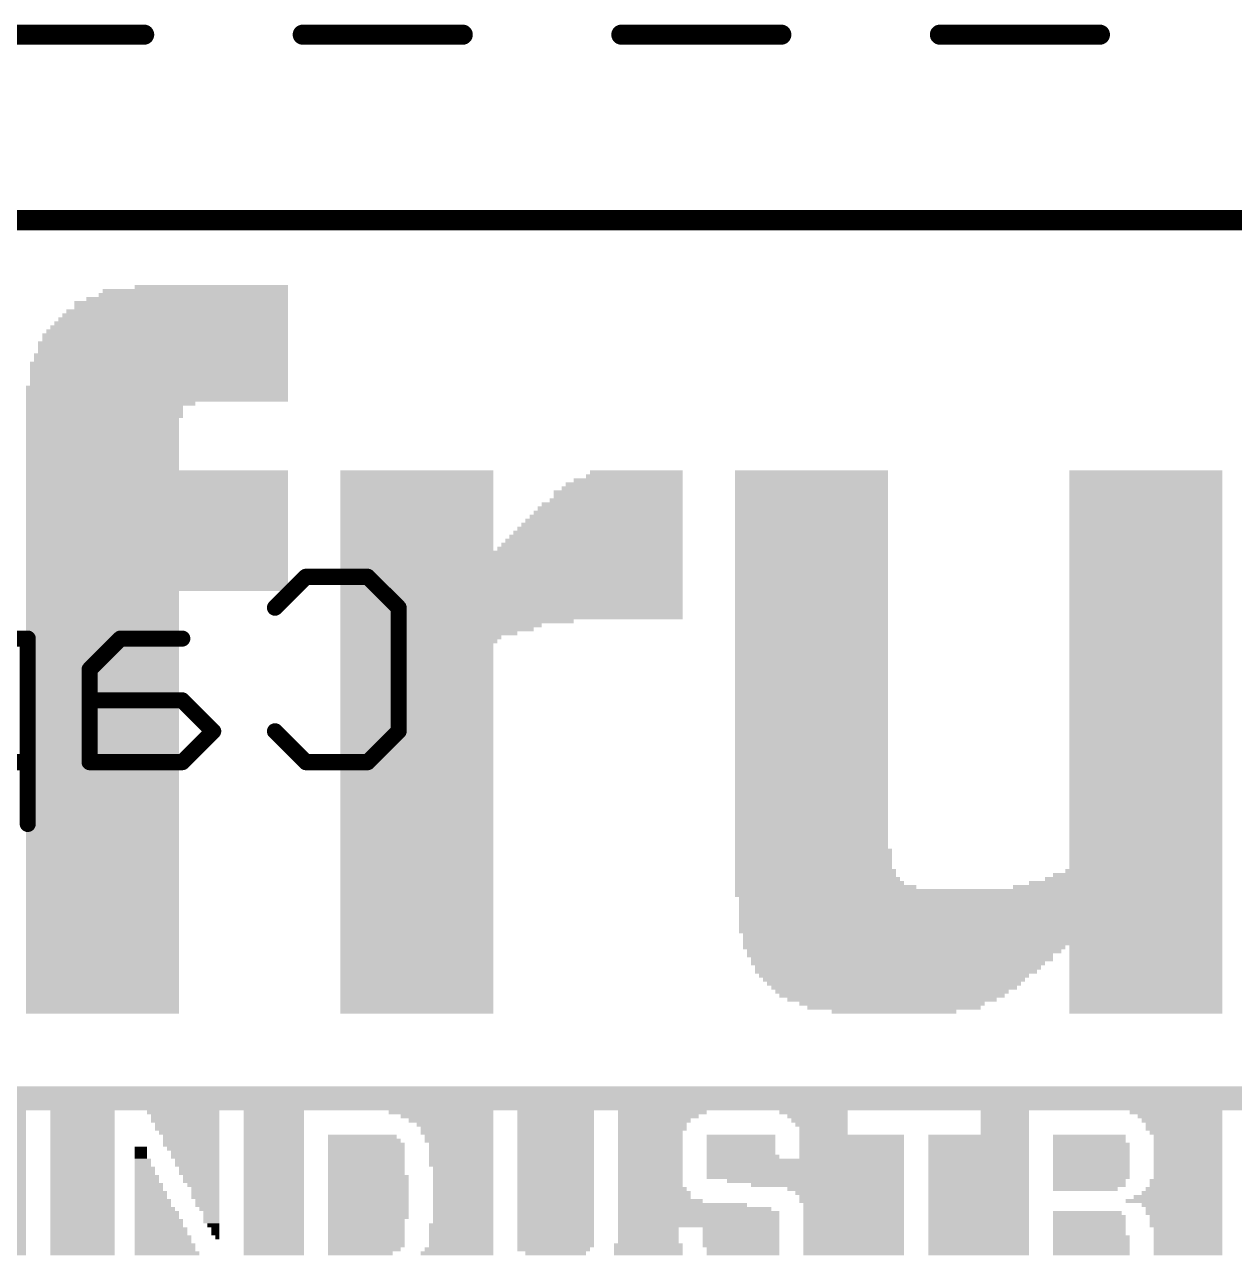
# Model space of a CAD drawing. Extents: x -0.1 to 56.3, y -0.6 to 85.1.
# Drawn here: x 19.82 to 27.44, y 9.13 to 16.9 of the extents above; entities that cross this region are included whole.
import ezdxf

# ---------------------------------------------------------------- set-up
doc = ezdxf.new("R2010")
doc.units = 0
doc.layers.add('21', color=40, linetype='CONTINUOUS')
doc.layers.add('52', color=253, linetype='CONTINUOUS')

# ---------------------------------------------------------------- blocks, each defined once
blk = doc.blocks.new('RECT')
blk.add_solid([(-0.5, -0.5), (0.5, -0.5), (-0.5, 0.5), (0.5, 0.5)])

msp = doc.modelspace()

# ---------------------------------------------------------------- linework, layer by layer
at = {"layer": '52'}
for points, const_width in [([(19.5605, 16.832), (20.5695, 16.832)], 0.127), ([(21.5695, 16.832), (22.5786, 16.832)], 0.127), ([(23.5786, 16.832), (24.5877, 16.832)], 0.127), ([(25.5877, 16.832), (26.5968, 16.832)], 0.127), ([(8.515, 15.662), (53.715, 15.662)], 0.127), ([(21.3946, 13.2173), (21.5895, 13.4122)], 0.1016), ([(21.5895, 13.4122), (21.9793, 13.4122)], 0.1016), ([(21.9793, 13.4122), (22.1742, 13.2173)], 0.1016), ([(22.1742, 13.2173), (22.1742, 12.4377)], 0.1016), ([(19.8354, 13.0224), (19.2507, 13.0224)], 0.1016), ([(19.8354, 11.853), (19.8354, 13.0224)], 0.1016), ([(20.4201, 13.0224), (20.2252, 12.8275)], 0.1016), ([(20.8099, 13.0224), (20.4201, 13.0224)], 0.1016), ([(20.2252, 12.8275), (20.2252, 12.2428)], 0.1016), ([(20.8099, 12.6326), (20.2252, 12.6326)], 0.1016), ([(21.0048, 12.4377), (20.8099, 12.6326)], 0.1016), ([(20.8099, 12.2428), (21.0048, 12.4377)], 0.1016), ([(21.5895, 12.2428), (21.3946, 12.4377)], 0.1016), ([(22.1742, 12.4377), (21.9793, 12.2428)], 0.1016), ([(19.2507, 12.2428), (19.8354, 12.2428)], 0.1016), ([(20.2252, 12.2428), (20.8099, 12.2428)], 0.1016), ([(21.9793, 12.2428), (21.5895, 12.2428)], 0.1016)]:
    msp.add_lwpolyline(points, dxfattribs=dict(at, const_width=const_width))
for points, const_width in [([(20.5695, 16.8003, 1), (20.5695, 16.8637)], 0.0635), ([(21.5695, 16.8637, 1), (21.5695, 16.8003)], 0.0635), ([(22.5786, 16.8003, 1), (22.5786, 16.8637)], 0.0635), ([(23.5786, 16.8637, 1), (23.5786, 16.8003)], 0.0635), ([(24.5877, 16.8003, 1), (24.5877, 16.8637)], 0.0635), ([(25.5877, 16.8637, 1), (25.5877, 16.8003)], 0.0635), ([(26.5968, 16.8003, 1), (26.5968, 16.8637)], 0.0635), ([(21.5895, 13.4376, 1), (21.5895, 13.3868)], 0.0508), ([(21.6075, 13.3942, 1), (21.5715, 13.4302)], 0.0508), ([(21.9973, 13.4302, 1), (21.9613, 13.3942)], 0.0508), ([(21.9793, 13.3868, 1), (21.9793, 13.4376)], 0.0508), ([(21.3766, 13.2353, 1), (21.4126, 13.1993)], 0.0508), ([(22.1996, 13.2173, 1), (22.1488, 13.2173)], 0.0508), ([(22.1562, 13.1993, 1), (22.1922, 13.2353)], 0.0508), ([(19.8608, 13.0224, 1), (19.81, 13.0224)], 0.0508), ([(19.8354, 12.997, 1), (19.8354, 13.0478)], 0.0508), ([(20.4201, 13.0478, 1), (20.4201, 12.997)], 0.0508), ([(20.4381, 13.0044, 1), (20.4021, 13.0404)], 0.0508), ([(20.8099, 12.997, 1), (20.8099, 13.0478)], 0.0508), ([(20.2072, 12.8455, 1), (20.2432, 12.8095)], 0.0508), ([(20.2506, 12.8275, 1), (20.1998, 12.8275)], 0.0508), ([(20.2252, 12.658, 1), (20.2252, 12.6072)], 0.0508), ([(20.8279, 12.6506, 1), (20.7919, 12.6146)], 0.0508), ([(20.8099, 12.6072, 1), (20.8099, 12.658)], 0.0508), ([(21.0228, 12.4197, 1), (20.9868, 12.4557)], 0.0508), ([(20.9868, 12.4197, 1), (21.0228, 12.4557)], 0.0508), ([(21.4126, 12.4557, 1), (21.3766, 12.4197)], 0.0508), ([(22.1488, 12.4377, 1), (22.1996, 12.4377)], 0.0508), ([(22.1922, 12.4197, 1), (22.1562, 12.4557)], 0.0508), ([(19.8354, 12.2174, 1), (19.8354, 12.2682)], 0.0508), ([(20.2252, 12.2682, 1), (20.2252, 12.2174)], 0.0508), ([(20.1998, 12.2428, 1), (20.2506, 12.2428)], 0.0508), ([(20.7919, 12.2608, 1), (20.8279, 12.2248)], 0.0508), ([(20.8099, 12.2174, 1), (20.8099, 12.2682)], 0.0508), ([(21.5895, 12.2682, 1), (21.5895, 12.2174)], 0.0508), ([(21.5715, 12.2248, 1), (21.6075, 12.2608)], 0.0508), ([(21.9613, 12.2608, 1), (21.9973, 12.2248)], 0.0508), ([(21.9793, 12.2174, 1), (21.9793, 12.2682)], 0.0508), ([(19.81, 11.853, 1), (19.8608, 11.853)], 0.0508)]:
    msp.add_lwpolyline(points, format="xyb", dxfattribs=dict(at, const_width=const_width))

# ---------------------------------------------------------------- block references
at = {"layer": '21', "yscale": 0.0254}
for p, xscale in [((20.8915, 15.2146), 1.1684), ((20.9931, 15.24), 0.9652), ((20.8026, 15.1384), 1.3462), ((20.8407, 15.1638), 1.27), ((20.8788, 15.1892), 1.1938), ((20.7645, 15.0622), 1.4224), ((20.7772, 15.0876), 1.397), ((20.8026, 15.113), 1.3462), ((20.7264, 14.986), 1.4986), ((20.7391, 15.0114), 1.4732), ((20.7518, 15.0368), 1.4478), ((20.701, 14.9352), 1.5494), ((20.701, 14.9098), 1.5494), ((20.7137, 14.9606), 1.524), ((20.6883, 14.8844), 1.5748), ((20.6883, 14.859), 1.5748), ((20.6883, 14.8336), 1.5748), ((20.6629, 14.7574), 1.6256), ((20.6756, 14.8082), 1.6002), ((20.6756, 14.7828), 1.6002), ((20.6629, 14.732), 1.6256), ((20.6629, 14.7066), 1.6256), ((20.6629, 14.6812), 1.6256), ((20.6502, 14.605), 1.651), ((20.6629, 14.6558), 1.6256), ((20.6629, 14.6304), 1.6256), ((20.6502, 14.5796), 1.651), ((20.6502, 14.5542), 1.651), ((20.6502, 14.5288), 1.651), ((20.3581, 14.5034), 1.0668), ((20.32, 14.478), 0.9906), ((20.32, 14.4526), 0.9906), ((20.32, 14.4272), 0.9906), ((20.3073, 14.4018), 0.9652), ((20.3073, 14.3764), 0.9652), ((20.3073, 14.351), 0.9652), ((20.3073, 14.3256), 0.9652), ((20.3073, 14.3002), 0.9652), ((20.3073, 14.2748), 0.9652), ((20.3073, 14.2494), 0.9652), ((20.3073, 14.224), 0.9652), ((20.3073, 14.1986), 0.9652), ((20.3073, 14.1732), 0.9652), ((20.3073, 14.1478), 0.9652), ((20.3073, 14.1224), 0.9652), ((20.3073, 14.097), 0.9652), ((20.6502, 14.0716), 1.651), ((20.6502, 14.0462), 1.651), ((22.2885, 14.0716), 0.9652), ((22.2885, 14.0462), 0.9652), ((23.6601, 14.0462), 0.6096), ((23.6728, 14.0716), 0.5842), ((24.7777, 14.0716), 0.9652), ((24.7777, 14.0462), 0.9652), ((26.8859, 14.0716), 0.9652), ((26.8859, 14.0462), 0.9652), ((20.6502, 14.0208), 1.651), ((20.6502, 13.9954), 1.651), ((20.6502, 13.97), 1.651), ((22.2885, 14.0208), 0.9652), ((22.2885, 13.9954), 0.9652), ((22.2885, 13.97), 0.9652), ((23.5839, 13.97), 0.762), ((23.5966, 13.9954), 0.7366), ((23.622, 14.0208), 0.6858), ((24.7777, 14.0208), 0.9652), ((24.7777, 13.9954), 0.9652), ((24.7777, 13.97), 0.9652), ((26.8859, 14.0208), 0.9652), ((26.8859, 13.9954), 0.9652), ((26.8859, 13.97), 0.9652), ((20.6502, 13.9446), 1.651), ((20.6502, 13.9192), 1.651), ((20.6502, 13.8938), 1.651), ((22.2885, 13.9446), 0.9652), ((22.2885, 13.9192), 0.9652), ((22.2885, 13.8938), 0.9652), ((23.5458, 13.8938), 0.8382), ((23.5585, 13.9446), 0.8128), ((23.5585, 13.9192), 0.8128), ((24.7777, 13.9446), 0.9652), ((24.7777, 13.9192), 0.9652), ((24.7777, 13.8938), 0.9652), ((26.8859, 13.9446), 0.9652), ((26.8859, 13.9192), 0.9652), ((26.8859, 13.8938), 0.9652), ((20.6502, 13.8684), 1.651), ((20.6502, 13.843), 1.651), ((20.6502, 13.8176), 1.651), ((22.2885, 13.8684), 0.9652), ((22.2885, 13.843), 0.9652), ((22.2885, 13.8176), 0.9652), ((23.495, 13.8176), 0.9398), ((23.5077, 13.843), 0.9144), ((23.5204, 13.8684), 0.889), ((24.7777, 13.8684), 0.9652), ((24.7777, 13.843), 0.9652), ((24.7777, 13.8176), 0.9652), ((26.8859, 13.8684), 0.9652), ((26.8859, 13.843), 0.9652), ((26.8859, 13.8176), 0.9652), ((20.6502, 13.7922), 1.651), ((20.6502, 13.7668), 1.651), ((20.6502, 13.7414), 1.651), ((22.2885, 13.7922), 0.9652), ((22.2885, 13.7668), 0.9652), ((22.2885, 13.7414), 0.9652), ((23.4569, 13.7414), 1.016), ((23.4696, 13.7668), 0.9906), ((23.4823, 13.7922), 0.9652), ((24.7777, 13.7922), 0.9652), ((24.7777, 13.7668), 0.9652), ((24.7777, 13.7414), 0.9652), ((26.8859, 13.7922), 0.9652), ((26.8859, 13.7668), 0.9652), ((26.8859, 13.7414), 0.9652), ((20.6502, 13.716), 1.651), ((20.6502, 13.6906), 1.651), ((20.6502, 13.6652), 1.651), ((22.2885, 13.716), 0.9652), ((22.2885, 13.6906), 0.9652), ((22.2885, 13.6652), 0.9652), ((23.4188, 13.6652), 1.0922), ((23.4315, 13.6906), 1.0668), ((23.4442, 13.716), 1.0414), ((24.7777, 13.716), 0.9652), ((24.7777, 13.6906), 0.9652), ((24.7777, 13.6652), 0.9652), ((26.8859, 13.716), 0.9652), ((26.8859, 13.6906), 0.9652), ((26.8859, 13.6652), 0.9652), ((20.6502, 13.6398), 1.651), ((20.6502, 13.6144), 1.651), ((20.6502, 13.589), 1.651), ((22.2885, 13.6398), 0.9652), ((22.2885, 13.6144), 0.9652), ((22.2885, 13.589), 0.9652), ((23.3807, 13.589), 1.1684), ((23.3934, 13.6144), 1.143), ((23.4061, 13.6398), 1.1176), ((24.7777, 13.6398), 0.9652), ((24.7777, 13.6144), 0.9652), ((24.7777, 13.589), 0.9652), ((26.8859, 13.6398), 0.9652), ((26.8859, 13.6144), 0.9652), ((26.8859, 13.589), 0.9652), ((20.6502, 13.5636), 1.651), ((20.6502, 13.5382), 1.651), ((20.6502, 13.5128), 1.651), ((22.8854, 13.5636), 2.159), ((22.8854, 13.5382), 2.159), ((22.8854, 13.5128), 2.159), ((24.7777, 13.5636), 0.9652), ((24.7777, 13.5382), 0.9652), ((24.7777, 13.5128), 0.9652), ((26.8859, 13.5636), 0.9652), ((26.8859, 13.5382), 0.9652), ((26.8859, 13.5128), 0.9652), ((20.6502, 13.4874), 1.651), ((20.6502, 13.462), 1.651), ((20.6502, 13.4366), 1.651), ((22.8854, 13.4874), 2.159), ((22.8854, 13.462), 2.159), ((22.8854, 13.4366), 2.159), ((24.7777, 13.4874), 0.9652), ((24.7777, 13.462), 0.9652), ((24.7777, 13.4366), 0.9652), ((26.8859, 13.4874), 0.9652), ((26.8859, 13.462), 0.9652), ((26.8859, 13.4366), 0.9652), ((20.6502, 13.4112), 1.651), ((20.6502, 13.3858), 1.651), ((20.6502, 13.3604), 1.651), ((22.8854, 13.4112), 2.159), ((22.8854, 13.3858), 2.159), ((22.8854, 13.3604), 2.159), ((24.7777, 13.4112), 0.9652), ((24.7777, 13.3858), 0.9652), ((24.7777, 13.3604), 0.9652), ((26.8859, 13.4112), 0.9652), ((26.8859, 13.3858), 0.9652), ((26.8859, 13.3604), 0.9652), ((20.6502, 13.335), 1.651), ((20.3073, 13.3096), 0.9652), ((20.3073, 13.2842), 0.9652), ((22.8854, 13.335), 2.159), ((22.8854, 13.3096), 2.159), ((22.8854, 13.2842), 2.159), ((24.7777, 13.335), 0.9652), ((24.7777, 13.3096), 0.9652), ((24.7777, 13.2842), 0.9652), ((26.8859, 13.335), 0.9652), ((26.8859, 13.3096), 0.9652), ((26.8859, 13.2842), 0.9652), ((20.3073, 13.2588), 0.9652), ((20.3073, 13.2334), 0.9652), ((20.3073, 13.208), 0.9652), ((22.8854, 13.2588), 2.159), ((22.8854, 13.2334), 2.159), ((22.8854, 13.208), 2.159), ((24.7777, 13.2588), 0.9652), ((24.7777, 13.2334), 0.9652), ((24.7777, 13.208), 0.9652), ((26.8859, 13.2588), 0.9652), ((26.8859, 13.2334), 0.9652), ((26.8859, 13.208), 0.9652), ((20.3073, 13.1826), 0.9652), ((20.3073, 13.1572), 0.9652), ((20.3073, 13.1318), 0.9652), ((22.8854, 13.1826), 2.159), ((22.8854, 13.1572), 2.159), ((22.5425, 13.1318), 1.4732), ((24.7777, 13.1826), 0.9652), ((24.7777, 13.1572), 0.9652), ((24.7777, 13.1318), 0.9652), ((26.8859, 13.1826), 0.9652), ((26.8859, 13.1572), 0.9652), ((26.8859, 13.1318), 0.9652), ((20.3073, 13.1064), 0.9652), ((20.3073, 13.081), 0.9652), ((20.3073, 13.0556), 0.9652), ((22.4409, 13.1064), 1.27), ((22.4155, 13.081), 1.2192), ((22.3647, 13.0556), 1.1176), ((24.7777, 13.1064), 0.9652), ((24.7777, 13.081), 0.9652), ((24.7777, 13.0556), 0.9652), ((26.8859, 13.1064), 0.9652), ((26.8859, 13.081), 0.9652), ((26.8859, 13.0556), 0.9652), ((20.3073, 13.0302), 0.9652), ((20.3073, 13.0048), 0.9652), ((20.3073, 12.9794), 0.9652), ((20.3073, 12.954), 0.9652), ((22.3139, 13.0302), 1.016), ((22.3012, 13.0048), 0.9906), ((22.2885, 12.9794), 0.9652), ((22.2885, 12.954), 0.9652), ((24.7777, 13.0302), 0.9652), ((24.7777, 13.0048), 0.9652), ((24.7777, 12.9794), 0.9652), ((24.7777, 12.954), 0.9652), ((26.8859, 13.0302), 0.9652), ((26.8859, 13.0048), 0.9652), ((26.8859, 12.9794), 0.9652), ((26.8859, 12.954), 0.9652), ((20.3073, 12.9286), 0.9652), ((20.3073, 12.9032), 0.9652), ((20.3073, 12.8778), 0.9652), ((22.2885, 12.9286), 0.9652), ((22.2885, 12.9032), 0.9652), ((22.2885, 12.8778), 0.9652), ((24.7777, 12.9286), 0.9652), ((24.7777, 12.9032), 0.9652), ((24.7777, 12.8778), 0.9652), ((26.8859, 12.9286), 0.9652), ((26.8859, 12.9032), 0.9652), ((26.8859, 12.8778), 0.9652), ((20.3073, 12.8524), 0.9652), ((20.3073, 12.827), 0.9652), ((20.3073, 12.8016), 0.9652), ((22.2885, 12.8524), 0.9652), ((22.2885, 12.827), 0.9652), ((22.2885, 12.8016), 0.9652), ((24.7777, 12.8524), 0.9652), ((24.7777, 12.827), 0.9652), ((24.7777, 12.8016), 0.9652), ((26.8859, 12.8524), 0.9652), ((26.8859, 12.827), 0.9652), ((26.8859, 12.8016), 0.9652), ((20.3073, 12.7762), 0.9652), ((20.3073, 12.7508), 0.9652), ((20.3073, 12.7254), 0.9652), ((22.2885, 12.7762), 0.9652), ((22.2885, 12.7508), 0.9652), ((22.2885, 12.7254), 0.9652), ((24.7777, 12.7762), 0.9652), ((24.7777, 12.7508), 0.9652), ((24.7777, 12.7254), 0.9652), ((26.8859, 12.7762), 0.9652), ((26.8859, 12.7508), 0.9652), ((26.8859, 12.7254), 0.9652), ((20.3073, 12.7), 0.9652), ((20.3073, 12.6746), 0.9652), ((20.3073, 12.6492), 0.9652), ((22.2885, 12.7), 0.9652), ((22.2885, 12.6746), 0.9652), ((22.2885, 12.6492), 0.9652), ((24.7777, 12.7), 0.9652), ((24.7777, 12.6746), 0.9652), ((24.7777, 12.6492), 0.9652), ((26.8859, 12.7), 0.9652), ((26.8859, 12.6746), 0.9652), ((26.8859, 12.6492), 0.9652), ((20.3073, 12.6238), 0.9652), ((20.3073, 12.5984), 0.9652), ((20.3073, 12.573), 0.9652), ((22.2885, 12.6238), 0.9652), ((22.2885, 12.5984), 0.9652), ((22.2885, 12.573), 0.9652), ((24.7777, 12.6238), 0.9652), ((24.7777, 12.5984), 0.9652), ((24.7777, 12.573), 0.9652), ((26.8859, 12.6238), 0.9652), ((26.8859, 12.5984), 0.9652), ((26.8859, 12.573), 0.9652), ((20.3073, 12.5476), 0.9652), ((20.3073, 12.5222), 0.9652), ((20.3073, 12.4968), 0.9652), ((22.2885, 12.5476), 0.9652), ((22.2885, 12.5222), 0.9652), ((22.2885, 12.4968), 0.9652), ((24.7777, 12.5476), 0.9652), ((24.7777, 12.5222), 0.9652), ((24.7777, 12.4968), 0.9652), ((26.8859, 12.5476), 0.9652), ((26.8859, 12.5222), 0.9652), ((26.8859, 12.4968), 0.9652), ((20.3073, 12.4714), 0.9652), ((20.3073, 12.446), 0.9652), ((20.3073, 12.4206), 0.9652), ((22.2885, 12.4714), 0.9652), ((22.2885, 12.446), 0.9652), ((22.2885, 12.4206), 0.9652), ((24.7777, 12.4714), 0.9652), ((24.7777, 12.446), 0.9652), ((24.7777, 12.4206), 0.9652), ((26.8859, 12.4714), 0.9652), ((26.8859, 12.446), 0.9652), ((26.8859, 12.4206), 0.9652), ((20.3073, 12.3952), 0.9652), ((20.3073, 12.3698), 0.9652), ((20.3073, 12.3444), 0.9652), ((22.2885, 12.3952), 0.9652), ((22.2885, 12.3698), 0.9652), ((22.2885, 12.3444), 0.9652), ((24.7777, 12.3952), 0.9652), ((24.7777, 12.3698), 0.9652), ((24.7777, 12.3444), 0.9652), ((26.8859, 12.3952), 0.9652), ((26.8859, 12.3698), 0.9652), ((26.8859, 12.3444), 0.9652), ((20.3073, 12.319), 0.9652), ((20.3073, 12.2936), 0.9652), ((20.3073, 12.2682), 0.9652), ((22.2885, 12.319), 0.9652), ((22.2885, 12.2936), 0.9652), ((22.2885, 12.2682), 0.9652), ((24.7777, 12.319), 0.9652), ((24.7777, 12.2936), 0.9652), ((24.7777, 12.2682), 0.9652), ((26.8859, 12.319), 0.9652), ((26.8859, 12.2936), 0.9652), ((26.8859, 12.2682), 0.9652), ((20.3073, 12.2428), 0.9652), ((20.3073, 12.2174), 0.9652), ((20.3073, 12.192), 0.9652), ((22.2885, 12.2428), 0.9652), ((22.2885, 12.2174), 0.9652), ((22.2885, 12.192), 0.9652), ((24.7777, 12.2428), 0.9652), ((24.7777, 12.2174), 0.9652), ((24.7777, 12.192), 0.9652), ((26.8859, 12.2428), 0.9652), ((26.8859, 12.2174), 0.9652), ((26.8859, 12.192), 0.9652), ((20.3073, 12.1666), 0.9652), ((20.3073, 12.1412), 0.9652), ((20.3073, 12.1158), 0.9652), ((22.2885, 12.1666), 0.9652), ((22.2885, 12.1412), 0.9652), ((22.2885, 12.1158), 0.9652), ((24.7777, 12.1666), 0.9652), ((24.7777, 12.1412), 0.9652), ((24.7777, 12.1158), 0.9652), ((26.8859, 12.1666), 0.9652), ((26.8859, 12.1412), 0.9652), ((26.8859, 12.1158), 0.9652), ((20.3073, 12.0904), 0.9652), ((20.3073, 12.065), 0.9652), ((20.3073, 12.0396), 0.9652), ((22.2885, 12.0904), 0.9652), ((22.2885, 12.065), 0.9652), ((22.2885, 12.0396), 0.9652), ((24.7777, 12.0904), 0.9652), ((24.7777, 12.065), 0.9652), ((24.7777, 12.0396), 0.9652), ((26.8859, 12.0904), 0.9652), ((26.8859, 12.065), 0.9652), ((26.8859, 12.0396), 0.9652), ((20.3073, 12.0142), 0.9652), ((20.3073, 11.9888), 0.9652), ((20.3073, 11.9634), 0.9652), ((22.2885, 12.0142), 0.9652), ((22.2885, 11.9888), 0.9652), ((22.2885, 11.9634), 0.9652), ((24.7777, 12.0142), 0.9652), ((24.7777, 11.9888), 0.9652), ((24.7777, 11.9634), 0.9652), ((26.8859, 12.0142), 0.9652), ((26.8859, 11.9888), 0.9652), ((26.8859, 11.9634), 0.9652), ((20.3073, 11.938), 0.9652), ((20.3073, 11.9126), 0.9652), ((20.3073, 11.8872), 0.9652), ((22.2885, 11.938), 0.9652), ((22.2885, 11.9126), 0.9652), ((22.2885, 11.8872), 0.9652), ((24.7777, 11.938), 0.9652), ((24.7777, 11.9126), 0.9652), ((24.7777, 11.8872), 0.9652), ((26.8859, 11.938), 0.9652), ((26.8859, 11.9126), 0.9652), ((26.8859, 11.8872), 0.9652), ((20.3073, 11.8618), 0.9652), ((20.3073, 11.8364), 0.9652), ((20.3073, 11.811), 0.9652), ((22.2885, 11.8618), 0.9652), ((22.2885, 11.8364), 0.9652), ((22.2885, 11.811), 0.9652), ((24.7777, 11.8618), 0.9652), ((24.7777, 11.8364), 0.9652), ((24.7777, 11.811), 0.9652), ((26.8859, 11.8618), 0.9652), ((26.8859, 11.8364), 0.9652), ((26.8859, 11.811), 0.9652), ((20.3073, 11.7856), 0.9652), ((20.3073, 11.7602), 0.9652), ((20.3073, 11.7348), 0.9652), ((22.2885, 11.7856), 0.9652), ((22.2885, 11.7602), 0.9652), ((22.2885, 11.7348), 0.9652), ((24.7777, 11.7856), 0.9652), ((24.7777, 11.7602), 0.9652), ((24.7777, 11.7348), 0.9652), ((26.8859, 11.7856), 0.9652), ((26.8859, 11.7602), 0.9652), ((26.8859, 11.7348), 0.9652), ((20.3073, 11.7094), 0.9652), ((20.3073, 11.684), 0.9652), ((20.3073, 11.6586), 0.9652), ((22.2885, 11.7094), 0.9652), ((22.2885, 11.684), 0.9652), ((22.2885, 11.6586), 0.9652), ((24.7777, 11.7094), 0.9652), ((24.7904, 11.684), 0.9906), ((24.7904, 11.6586), 0.9906), ((26.8859, 11.7094), 0.9652), ((26.8859, 11.684), 0.9652), ((26.8859, 11.6586), 0.9652), ((20.3073, 11.6332), 0.9652), ((20.3073, 11.6078), 0.9652), ((20.3073, 11.5824), 0.9652), ((20.3073, 11.557), 0.9652), ((22.2885, 11.6332), 0.9652), ((22.2885, 11.6078), 0.9652), ((22.2885, 11.5824), 0.9652), ((22.2885, 11.557), 0.9652), ((24.7904, 11.6332), 0.9906), ((24.7904, 11.6078), 0.9906), ((24.7904, 11.5824), 0.9906), ((24.8031, 11.557), 1.016), ((26.8732, 11.557), 0.9906), ((26.8859, 11.6332), 0.9652), ((26.8859, 11.6078), 0.9652), ((26.8859, 11.5824), 0.9652), ((20.3073, 11.5316), 0.9652), ((20.3073, 11.5062), 0.9652), ((20.3073, 11.4808), 0.9652), ((22.2885, 11.5316), 0.9652), ((22.2885, 11.5062), 0.9652), ((22.2885, 11.4808), 0.9652), ((24.8031, 11.5316), 1.016), ((24.8158, 11.5062), 1.0414), ((24.8285, 11.4808), 1.0668), ((26.7589, 11.4808), 1.2192), ((26.8097, 11.5062), 1.1176), ((26.8351, 11.5316), 1.0668), ((20.3073, 11.4554), 0.9652), ((20.3073, 11.43), 0.9652), ((20.3073, 11.4046), 0.9652), ((22.2885, 11.4554), 0.9652), ((22.2885, 11.43), 0.9652), ((22.2885, 11.4046), 0.9652), ((24.8666, 11.4554), 1.143), ((25.8318, 11.43), 3.0734), ((25.8318, 11.4046), 3.0734), ((26.7081, 11.4554), 1.3208), ((20.3073, 11.3792), 0.9652), ((20.3073, 11.3538), 0.9652), ((20.3073, 11.3284), 0.9652), ((22.2885, 11.3792), 0.9652), ((22.2885, 11.3538), 0.9652), ((22.2885, 11.3284), 0.9652), ((25.8445, 11.3792), 3.048), ((25.8445, 11.3538), 3.048), ((25.8445, 11.3284), 3.048), ((20.3073, 11.303), 0.9652), ((20.3073, 11.2776), 0.9652), ((20.3073, 11.2522), 0.9652), ((22.2885, 11.303), 0.9652), ((22.2885, 11.2776), 0.9652), ((22.2885, 11.2522), 0.9652), ((25.8445, 11.303), 3.048), ((25.8445, 11.2776), 3.048), ((25.8445, 11.2522), 3.048), ((20.3073, 11.2268), 0.9652), ((20.3073, 11.2014), 0.9652), ((20.3073, 11.176), 0.9652), ((22.2885, 11.2268), 0.9652), ((22.2885, 11.2014), 0.9652), ((22.2885, 11.176), 0.9652), ((25.8445, 11.2268), 3.048), ((25.8445, 11.2014), 3.048), ((25.8445, 11.176), 3.048), ((20.3073, 11.1506), 0.9652), ((20.3073, 11.1252), 0.9652), ((20.3073, 11.0998), 0.9652), ((22.2885, 11.1506), 0.9652), ((22.2885, 11.1252), 0.9652), ((22.2885, 11.0998), 0.9652), ((25.8572, 11.1506), 3.0226), ((25.8572, 11.1252), 3.0226), ((25.8572, 11.0998), 3.0226), ((20.3073, 11.0744), 0.9652), ((20.3073, 11.049), 0.9652), ((20.3073, 11.0236), 0.9652), ((22.2885, 11.0744), 0.9652), ((22.2885, 11.049), 0.9652), ((22.2885, 11.0236), 0.9652), ((25.3619, 11.0744), 2.032), ((25.3619, 11.049), 1.9812), ((25.3365, 11.0236), 1.9304), ((26.8859, 11.0744), 0.9652), ((26.8859, 11.049), 0.9652), ((26.8859, 11.0236), 0.9652), ((20.3073, 10.9982), 0.9652), ((20.3073, 10.9728), 0.9652), ((20.3073, 10.9474), 0.9652), ((22.2885, 10.9982), 0.9652), ((22.2885, 10.9728), 0.9652), ((22.2885, 10.9474), 0.9652), ((25.3492, 10.9982), 1.905), ((25.3238, 10.9728), 1.8542), ((25.3238, 10.9474), 1.8034), ((26.8859, 10.9982), 0.9652), ((26.8859, 10.9728), 0.9652), ((26.8859, 10.9474), 0.9652), ((20.3073, 10.922), 0.9652), ((20.3073, 10.8966), 0.9652), ((20.3073, 10.8712), 0.9652), ((22.2885, 10.922), 0.9652), ((22.2885, 10.8966), 0.9652), ((22.2885, 10.8712), 0.9652), ((25.3111, 10.922), 1.778), ((25.2984, 10.8966), 1.7018), ((25.2984, 10.8712), 1.651), ((26.8859, 10.922), 0.9652), ((26.8859, 10.8966), 0.9652), ((26.8859, 10.8712), 0.9652), ((20.3073, 10.8458), 0.9652), ((20.3073, 10.8204), 0.9652), ((20.3073, 10.795), 0.9652), ((22.2885, 10.8458), 0.9652), ((22.2885, 10.8204), 0.9652), ((22.2885, 10.795), 0.9652), ((25.2984, 10.8458), 1.6002), ((25.2984, 10.8204), 1.5494), ((25.2857, 10.795), 1.4732), ((26.8859, 10.8458), 0.9652), ((26.8859, 10.8204), 0.9652), ((26.8859, 10.795), 0.9652), ((20.3073, 10.7696), 0.9652), ((20.3073, 10.7442), 0.9652), ((20.3073, 10.7188), 0.9652), ((22.2885, 10.7696), 0.9652), ((22.2885, 10.7442), 0.9652), ((22.2885, 10.7188), 0.9652), ((25.2857, 10.7696), 1.4224), ((25.2857, 10.7442), 1.3208), ((25.2857, 10.7188), 1.1684), ((26.8859, 10.7696), 0.9652), ((26.8859, 10.7442), 0.9652), ((26.8859, 10.7188), 0.9652), ((20.3073, 10.6934), 0.9652), ((20.3073, 10.668), 0.9652), ((22.2885, 10.6934), 0.9652), ((22.2885, 10.668), 0.9652), ((25.2984, 10.6934), 1.0922), ((25.2984, 10.668), 0.7874), ((26.8859, 10.6934), 0.9652), ((26.8859, 10.668), 0.9652), ((20.066, 10.1854), 21.209), ((20.066, 10.16), 21.209), ((20.066, 10.1346), 21.209), ((20.066, 10.1092), 21.209), ((20.066, 10.0838), 21.209), ((20.066, 10.0584), 21.209), ((14.6431, 10.033), 10.3632), ((14.6431, 10.0076), 10.3632), ((20.1803, 10.033), 0.4064), ((20.1803, 10.0076), 0.4064), ((20.8153, 10.033), 0.4572), ((20.828, 10.0076), 0.4318), ((21.3868, 10.033), 0.381), ((21.3868, 10.0076), 0.381), ((22.4409, 10.033), 0.6604), ((22.479, 10.0076), 0.5842), ((23.1648, 10.033), 0.4826), ((23.1648, 10.0076), 0.4826), ((23.8379, 10.033), 0.5588), ((23.8125, 10.0076), 0.508), ((24.7904, 10.033), 0.4318), ((24.8158, 10.0076), 0.381), ((25.9969, 10.033), 0.3048), ((25.9969, 10.0076), 0.3048), ((27.0764, 10.033), 0.5842), ((27.1018, 10.0076), 0.5334), ((14.6431, 9.9822), 10.3632), ((14.6431, 9.9568), 10.3632), ((14.6431, 9.9314), 10.3632), ((20.1803, 9.9822), 0.4064), ((20.1803, 9.9568), 0.4064), ((20.1803, 9.9314), 0.4064), ((20.828, 9.9822), 0.4318), ((20.8407, 9.9568), 0.4064), ((20.8407, 9.9314), 0.4064), ((21.3868, 9.9822), 0.381), ((21.3868, 9.9568), 0.381), ((21.3868, 9.9314), 0.381), ((22.5044, 9.9822), 0.5334), ((22.5298, 9.9568), 0.4826), ((22.5425, 9.9314), 0.4572), ((23.1648, 9.9822), 0.4826), ((23.1648, 9.9568), 0.4826), ((23.1648, 9.9314), 0.4826), ((23.7871, 9.9822), 0.4572), ((23.7744, 9.9568), 0.4318), ((23.7744, 9.9314), 0.4318), ((24.8285, 9.9822), 0.3556), ((24.8412, 9.9568), 0.3302), ((24.8539, 9.9314), 0.3048), ((25.9969, 9.9822), 0.3048), ((25.9969, 9.9568), 0.3048), ((25.9969, 9.9314), 0.3048), ((27.1145, 9.9822), 0.508), ((27.1272, 9.9568), 0.4826), ((27.1272, 9.9314), 0.4826), ((14.6431, 9.906), 10.3632), ((14.6431, 9.8806), 10.3632), ((14.6431, 9.8552), 10.3632), ((20.1803, 9.906), 0.4064), ((20.1803, 9.8806), 0.4064), ((20.1803, 9.8552), 0.4064), ((20.8534, 9.906), 0.381), ((20.8661, 9.8806), 0.3556), ((20.8661, 9.8552), 0.3556), ((21.3868, 9.906), 0.381), ((21.3868, 9.8806), 0.381), ((21.3868, 9.8552), 0.381), ((21.9456, 9.8806), 0.4318), ((21.9583, 9.8552), 0.4572), ((22.5425, 9.906), 0.4572), ((22.5552, 9.8806), 0.4318), ((22.5552, 9.8552), 0.4318), ((23.1648, 9.906), 0.4826), ((23.1648, 9.8806), 0.4826), ((23.1648, 9.8552), 0.4826), ((23.7617, 9.906), 0.4064), ((23.7617, 9.8806), 0.4064), ((23.7617, 9.8552), 0.4064), ((24.3332, 9.8806), 0.4318), ((24.3332, 9.8552), 0.4318), ((24.8539, 9.906), 0.3048), ((25.0317, 9.8806), 0.6604), ((25.0317, 9.8552), 0.6604), ((25.8318, 9.8806), 0.635), ((25.8318, 9.8552), 0.635), ((25.9969, 9.906), 0.3048), ((26.5303, 9.8806), 0.4572), ((26.5303, 9.8552), 0.4572), ((27.1399, 9.906), 0.4572), ((27.1526, 9.8806), 0.4318), ((27.1526, 9.8552), 0.4318), ((14.6431, 9.8298), 10.3632), ((14.6431, 9.8044), 10.3632), ((14.6431, 9.779), 10.3632), ((20.1803, 9.8298), 0.4064), ((20.1803, 9.8044), 0.4064), ((20.1803, 9.779), 0.4064), ((20.5486, 9.8044), 0.0762), ((20.5486, 9.779), 0.0762), ((20.8661, 9.8298), 0.3556), ((20.8788, 9.8044), 0.3302), ((20.8915, 9.779), 0.3048), ((21.3868, 9.8298), 0.381), ((21.3868, 9.8044), 0.381), ((21.3868, 9.779), 0.381), ((21.971, 9.8298), 0.4826), ((21.971, 9.8044), 0.4826), ((21.971, 9.779), 0.4826), ((22.5679, 9.8298), 0.4064), ((22.5679, 9.8044), 0.4064), ((22.5679, 9.779), 0.4064), ((23.1648, 9.8298), 0.4826), ((23.1648, 9.8044), 0.4826), ((23.1648, 9.779), 0.4826), ((23.7617, 9.8298), 0.4064), ((23.7617, 9.8044), 0.4064), ((23.7617, 9.779), 0.4064), ((24.3332, 9.8298), 0.4318), ((24.3332, 9.8044), 0.4318), ((24.3332, 9.779), 0.4318), ((25.0317, 9.8298), 0.6604), ((25.0317, 9.8044), 0.6604), ((25.0317, 9.779), 0.6604), ((25.8318, 9.8298), 0.635), ((25.8318, 9.8044), 0.635), ((25.8318, 9.779), 0.635), ((26.543, 9.8298), 0.4826), ((26.543, 9.8044), 0.4826), ((26.543, 9.779), 0.4826), ((27.1526, 9.8298), 0.4318), ((27.1526, 9.8044), 0.4318), ((27.1526, 9.779), 0.4318), ((14.6431, 9.7536), 10.3632), ((14.6431, 9.7282), 10.3632), ((14.6431, 9.7028), 10.3632), ((20.1803, 9.7536), 0.4064), ((20.1803, 9.7282), 0.4064), ((20.1803, 9.7028), 0.4064), ((20.5486, 9.7536), 0.0762), ((20.5613, 9.7282), 0.1016), ((20.5613, 9.7028), 0.1016), ((20.8915, 9.7536), 0.3048), ((20.9042, 9.7282), 0.2794), ((20.9042, 9.7028), 0.2794), ((21.3868, 9.7536), 0.381), ((21.3868, 9.7282), 0.381), ((21.3868, 9.7028), 0.381), ((21.971, 9.7536), 0.4826), ((21.971, 9.7282), 0.4826), ((21.971, 9.7028), 0.4826), ((22.5679, 9.7536), 0.4064), ((22.5679, 9.7282), 0.4064), ((22.5679, 9.7028), 0.4064), ((23.1648, 9.7536), 0.4826), ((23.1648, 9.7282), 0.4826), ((23.1648, 9.7028), 0.4826), ((23.7617, 9.7536), 0.4064), ((23.7617, 9.7282), 0.4064), ((23.7617, 9.7028), 0.4064), ((24.3459, 9.7536), 0.4572), ((24.7396, 9.7282), 1.2446), ((24.7396, 9.7028), 1.2446), ((25.0317, 9.7536), 0.6604), ((25.8318, 9.7536), 0.635), ((25.8318, 9.7282), 0.635), ((25.8318, 9.7028), 0.635), ((26.543, 9.7536), 0.4826), ((26.543, 9.7282), 0.4826), ((26.543, 9.7028), 0.4826), ((27.1526, 9.7536), 0.4318), ((27.1526, 9.7282), 0.4318), ((27.1526, 9.7028), 0.4318), ((14.6431, 9.6774), 10.3632), ((14.6431, 9.652), 10.3632), ((14.6431, 9.6266), 10.3632), ((20.1803, 9.6774), 0.4064), ((20.1803, 9.652), 0.4064), ((20.1803, 9.6266), 0.4064), ((20.574, 9.6774), 0.127), ((20.574, 9.652), 0.127), ((20.5867, 9.6266), 0.1524), ((20.9169, 9.6774), 0.254), ((20.9169, 9.652), 0.254), ((20.9296, 9.6266), 0.2286), ((21.3868, 9.6774), 0.381), ((21.3868, 9.652), 0.381), ((21.3868, 9.6266), 0.381), ((21.971, 9.6774), 0.4826), ((21.971, 9.652), 0.4826), ((21.9837, 9.6266), 0.508), ((22.5806, 9.6774), 0.381), ((22.5806, 9.652), 0.381), ((22.5806, 9.6266), 0.381), ((23.1648, 9.6774), 0.4826), ((23.1648, 9.652), 0.4826), ((23.1648, 9.6266), 0.4826), ((23.7617, 9.6774), 0.4064), ((23.7617, 9.652), 0.4064), ((23.7617, 9.6266), 0.4064), ((24.7396, 9.6774), 1.2446), ((24.7396, 9.652), 1.2446), ((24.7396, 9.6266), 1.2446), ((25.8318, 9.6774), 0.635), ((25.8318, 9.652), 0.635), ((25.8318, 9.6266), 0.635), ((26.543, 9.6774), 0.4826), ((26.543, 9.652), 0.4826), ((26.543, 9.6266), 0.4826), ((27.1526, 9.6774), 0.4318), ((27.1526, 9.652), 0.4318), ((27.1526, 9.6266), 0.4318), ((14.6431, 9.6012), 10.3632), ((14.6431, 9.5758), 10.3632), ((14.6431, 9.5504), 10.3632), ((20.1803, 9.6012), 0.4064), ((20.1803, 9.5758), 0.4064), ((20.1803, 9.5504), 0.4064), ((20.5867, 9.6012), 0.1524), ((20.5994, 9.5758), 0.1778), ((20.5994, 9.5504), 0.1778), ((20.9296, 9.6012), 0.2286), ((20.9423, 9.5758), 0.2032), ((20.955, 9.5504), 0.1778), ((21.3868, 9.6012), 0.381), ((21.3868, 9.5758), 0.381), ((21.3868, 9.5504), 0.381), ((21.9837, 9.6012), 0.508), ((21.9837, 9.5758), 0.508), ((21.9837, 9.5504), 0.508), ((22.5806, 9.6012), 0.381), ((22.5806, 9.5758), 0.381), ((22.5806, 9.5504), 0.381), ((23.1648, 9.6012), 0.4826), ((23.1648, 9.5758), 0.4826), ((23.1648, 9.5504), 0.4826), ((23.7617, 9.6012), 0.4064), ((23.7617, 9.5758), 0.4064), ((23.7744, 9.5504), 0.4318), ((24.8031, 9.6012), 1.1176), ((24.8793, 9.5758), 0.9652), ((24.9936, 9.5504), 0.7366), ((25.8318, 9.6012), 0.635), ((25.8318, 9.5758), 0.635), ((25.8318, 9.5504), 0.635), ((26.5303, 9.6012), 0.4572), ((26.5303, 9.5758), 0.4572), ((26.5049, 9.5504), 0.4064), ((27.1272, 9.5504), 0.4826), ((27.1399, 9.6012), 0.4572), ((27.1399, 9.5758), 0.4572), ((14.6431, 9.525), 10.3632), ((14.6431, 9.4996), 10.3632), ((14.6431, 9.4742), 10.3632), ((20.1803, 9.525), 0.4064), ((20.1803, 9.4996), 0.4064), ((20.1803, 9.4742), 0.4064), ((20.6121, 9.525), 0.2032), ((20.6121, 9.4996), 0.2032), ((20.6248, 9.4742), 0.2286), ((20.955, 9.525), 0.1778), ((20.955, 9.4996), 0.1778), ((20.9677, 9.4742), 0.1524), ((21.3868, 9.525), 0.381), ((21.3868, 9.4996), 0.381), ((21.3868, 9.4742), 0.381), ((21.9837, 9.525), 0.508), ((21.9837, 9.4996), 0.508), ((21.9837, 9.4742), 0.508), ((22.5806, 9.525), 0.381), ((22.5806, 9.4996), 0.381), ((22.5806, 9.4742), 0.381), ((23.1648, 9.525), 0.4826), ((23.1648, 9.4996), 0.4826), ((23.1648, 9.4742), 0.4826), ((23.7871, 9.525), 0.4572), ((23.7871, 9.4996), 0.4572), ((23.8252, 9.4742), 0.5334), ((25.019, 9.525), 0.6858), ((25.0317, 9.4996), 0.6604), ((25.0317, 9.4742), 0.6604), ((25.8318, 9.525), 0.635), ((25.8318, 9.4996), 0.635), ((25.8318, 9.4742), 0.635), ((27.0637, 9.4742), 0.6096), ((27.0891, 9.4996), 0.5588), ((27.1145, 9.525), 0.508), ((14.6431, 9.4488), 10.3632), ((14.6431, 9.4234), 10.3632), ((14.6431, 9.398), 10.3632), ((20.1803, 9.4488), 0.4064), ((20.1803, 9.4234), 0.4064), ((20.1803, 9.398), 0.4064), ((20.6248, 9.4488), 0.2286), ((20.6375, 9.4234), 0.254), ((20.6502, 9.398), 0.2794), ((20.9677, 9.4488), 0.1524), ((20.9804, 9.4234), 0.127), ((20.9931, 9.398), 0.1016), ((21.3868, 9.4488), 0.381), ((21.3868, 9.4234), 0.381), ((21.3868, 9.398), 0.381), ((21.9837, 9.4488), 0.508), ((21.9837, 9.4234), 0.508), ((21.9837, 9.398), 0.508), ((22.5806, 9.4488), 0.381), ((22.5806, 9.4234), 0.381), ((22.5806, 9.398), 0.381), ((23.1648, 9.4488), 0.4826), ((23.1648, 9.4234), 0.4826), ((23.1648, 9.398), 0.4826), ((23.9649, 9.4488), 0.8128), ((24.0411, 9.4234), 0.9652), ((24.0665, 9.398), 1.016), ((25.0444, 9.4488), 0.635), ((25.0444, 9.4234), 0.635), ((25.0444, 9.398), 0.635), ((25.8318, 9.4488), 0.635), ((25.8318, 9.4234), 0.635), ((25.8318, 9.398), 0.635), ((26.5176, 9.398), 0.4318), ((27.1145, 9.4488), 0.508), ((27.1272, 9.4234), 0.4826), ((27.1272, 9.398), 0.4826), ((14.6431, 9.3726), 10.3632), ((14.6431, 9.3472), 10.3632), ((14.6431, 9.3218), 10.3632), ((20.1803, 9.3726), 0.4064), ((20.1803, 9.3472), 0.4064), ((20.1803, 9.3218), 0.4064), ((20.6502, 9.3726), 0.2794), ((20.6629, 9.3472), 0.3048), ((20.6629, 9.3218), 0.3048), ((20.9931, 9.3726), 0.1016), ((20.9931, 9.3472), 0.1016), ((21.0058, 9.3218), 0.0762), ((21.3868, 9.3726), 0.381), ((21.3868, 9.3472), 0.381), ((21.3868, 9.3218), 0.381), ((21.9837, 9.3726), 0.508), ((21.971, 9.3472), 0.4826), ((21.971, 9.3218), 0.4826), ((22.5679, 9.3218), 0.4064), ((22.5806, 9.3726), 0.381), ((22.5806, 9.3472), 0.381), ((23.1648, 9.3726), 0.4826), ((23.1648, 9.3472), 0.4826), ((23.1648, 9.3218), 0.4826), ((24.0665, 9.3726), 1.016), ((24.0665, 9.3472), 1.016), ((24.0665, 9.3218), 1.016), ((25.0444, 9.3726), 0.635), ((25.0444, 9.3472), 0.635), ((25.0444, 9.3218), 0.635), ((25.8318, 9.3726), 0.635), ((25.8318, 9.3472), 0.635), ((25.8318, 9.3218), 0.635), ((26.5303, 9.3726), 0.4572), ((26.5303, 9.3472), 0.4572), ((26.5303, 9.3218), 0.4572), ((27.1399, 9.3726), 0.4572), ((27.1399, 9.3472), 0.4572), ((27.1399, 9.3218), 0.4572), ((14.6431, 9.2964), 10.3632), ((14.6431, 9.271), 10.3632), ((14.6431, 9.2456), 10.3632), ((20.1803, 9.2964), 0.4064), ((20.1803, 9.271), 0.4064), ((20.1803, 9.2456), 0.4064), ((20.6756, 9.2964), 0.3302), ((20.6756, 9.271), 0.3302), ((20.6883, 9.2456), 0.3556), ((21.0185, 9.2964), 0.0508), ((21.0185, 9.271), 0.0508), ((21.0312, 9.2456), 0.0254), ((21.3868, 9.2964), 0.381), ((21.3868, 9.271), 0.381), ((21.3868, 9.2456), 0.381), ((21.971, 9.2964), 0.4826), ((21.971, 9.271), 0.4826), ((21.971, 9.2456), 0.4826), ((22.5679, 9.2964), 0.4064), ((22.5679, 9.271), 0.4064), ((22.5679, 9.2456), 0.4064), ((23.1648, 9.2964), 0.4826), ((23.1648, 9.271), 0.4826), ((23.1648, 9.2456), 0.4826), ((23.749, 9.2964), 0.381), ((23.749, 9.271), 0.381), ((23.749, 9.2456), 0.381), ((24.3332, 9.2964), 0.4826), ((24.3332, 9.271), 0.4826), ((24.3332, 9.2456), 0.4826), ((25.0444, 9.2964), 0.635), ((25.0444, 9.271), 0.635), ((25.0444, 9.2456), 0.635), ((25.8318, 9.2964), 0.635), ((25.8318, 9.271), 0.635), ((25.8318, 9.2456), 0.635), ((26.5303, 9.2964), 0.4572), ((26.5303, 9.271), 0.4572), ((26.543, 9.2456), 0.4826), ((27.1526, 9.2964), 0.4318), ((27.1526, 9.271), 0.4318), ((27.1526, 9.2456), 0.4318), ((14.6431, 9.2202), 10.3632), ((14.6431, 9.1948), 10.3632), ((14.6431, 9.1694), 10.3632), ((20.1803, 9.2202), 0.4064), ((20.1803, 9.1948), 0.4064), ((20.1803, 9.1694), 0.4064), ((20.6883, 9.2202), 0.3556), ((20.701, 9.1948), 0.381), ((20.701, 9.1694), 0.381), ((21.3868, 9.2202), 0.381), ((21.3868, 9.1948), 0.381), ((21.3868, 9.1694), 0.381), ((21.971, 9.2202), 0.4826), ((21.971, 9.1948), 0.4826), ((21.9583, 9.1694), 0.4572), ((22.5552, 9.1694), 0.4318), ((22.5679, 9.2202), 0.4064), ((22.5679, 9.1948), 0.4064), ((23.1648, 9.2202), 0.4826), ((23.1648, 9.1948), 0.4826), ((23.1521, 9.1694), 0.4572), ((23.749, 9.1948), 0.4318), ((23.749, 9.1694), 0.4318), ((23.749, 9.2202), 0.381), ((24.3332, 9.2202), 0.4826), ((24.3332, 9.1948), 0.4826), ((24.3459, 9.1694), 0.4572), ((25.0444, 9.2202), 0.635), ((25.0444, 9.1948), 0.635), ((25.0444, 9.1694), 0.635), ((25.8318, 9.2202), 0.635), ((25.8318, 9.1948), 0.635), ((25.8318, 9.1694), 0.635), ((26.543, 9.2202), 0.4826), ((26.543, 9.1948), 0.4826), ((26.543, 9.1694), 0.4826), ((27.1526, 9.2202), 0.4318), ((27.1526, 9.1948), 0.4318), ((27.1526, 9.1694), 0.4318), ((14.6431, 9.144), 10.3632), ((20.1803, 9.144), 0.4064), ((20.7137, 9.144), 0.4064), ((21.3868, 9.144), 0.381), ((21.9329, 9.144), 0.4064), ((22.5425, 9.144), 0.4572), ((23.1648, 9.144), 0.381), ((23.749, 9.144), 0.4318), ((24.3459, 9.144), 0.4572), ((25.0444, 9.144), 0.635), ((25.8318, 9.144), 0.635), ((26.543, 9.144), 0.4826), ((27.1526, 9.144), 0.4318)]:
    msp.add_blockref('RECT', p, dxfattribs=dict(at, xscale=xscale))

doc.saveas('drawing.dxf')
